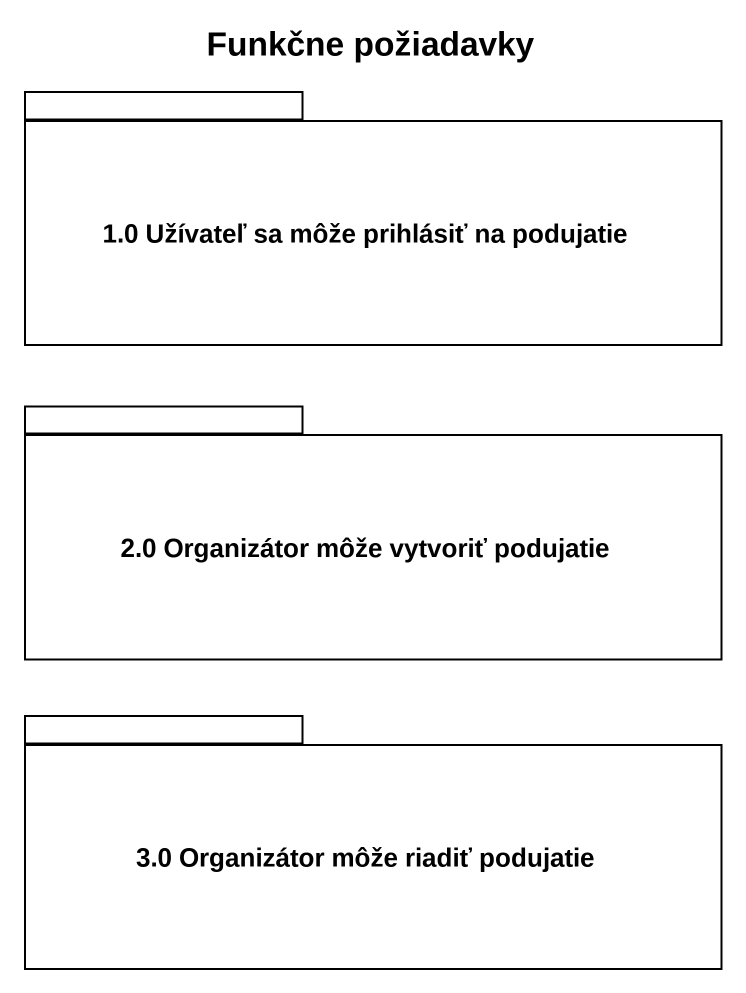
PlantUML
@startuml
title Funkčne požiadavky
package "1.0 Užívateľ sa môže prihlásiť na podujatie" as p1_0_Užívateľ_sa_môže {
}
package "2.0 Organizátor môže vytvoriť podujatie" as p2_0_Organizátor_môže {
}
package "3.0 Organizátor môže riadiť podujatie" as p3_0_Organizátor_môže_riadiť {
}
@enduml
